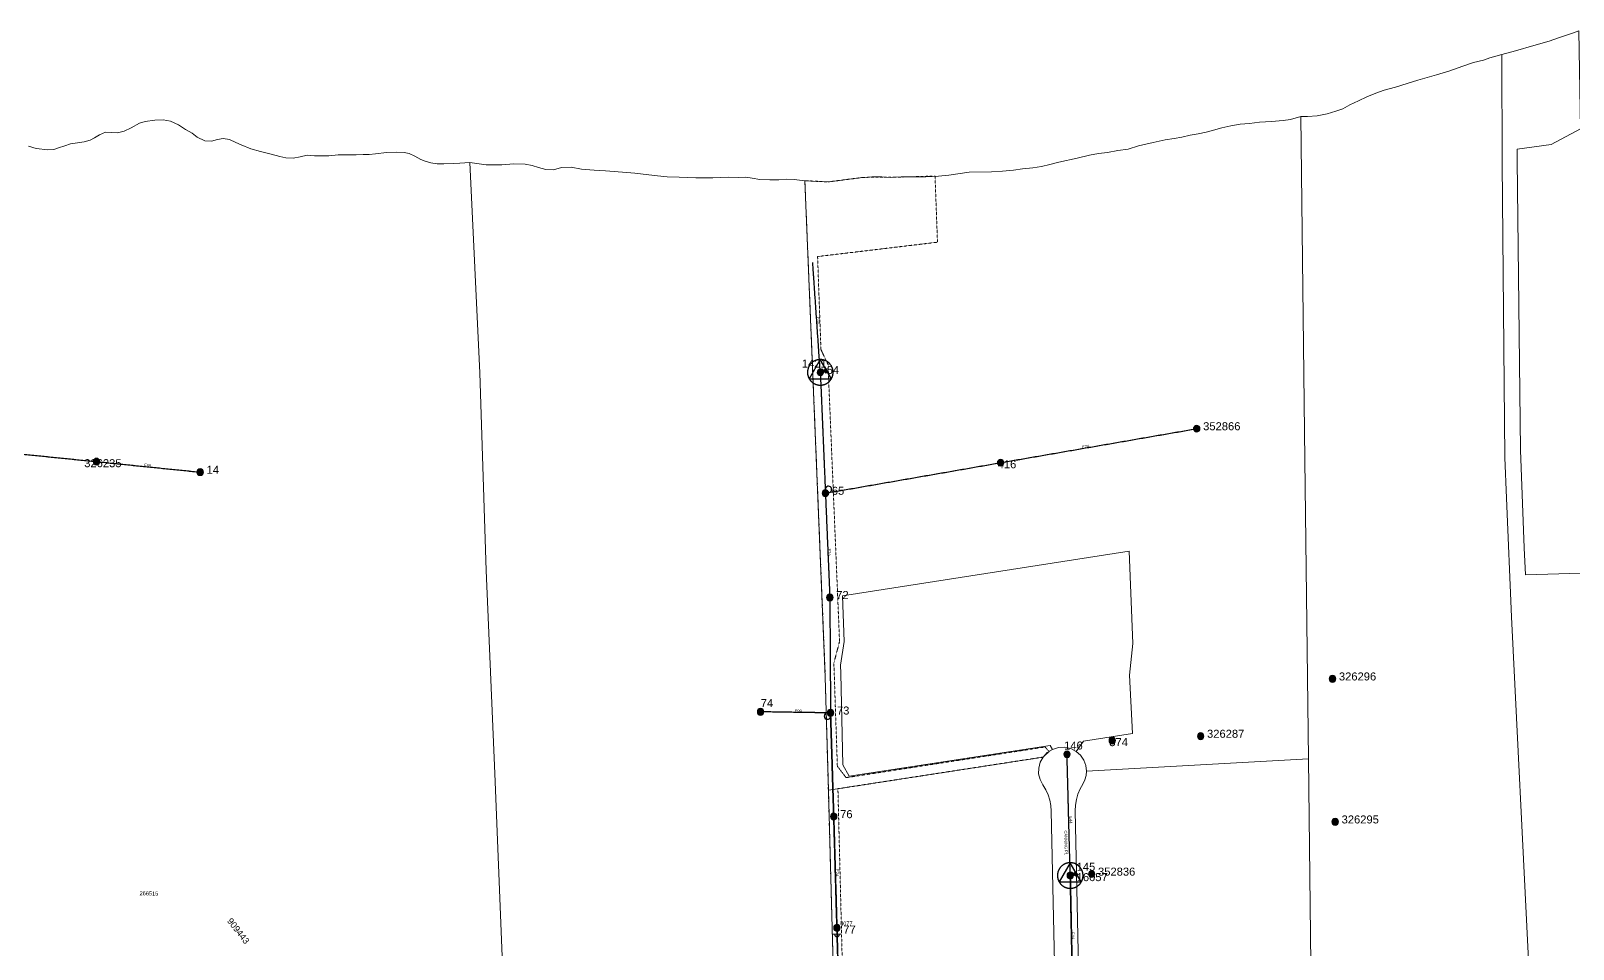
# Model space of a CAD drawing. Header units: metres. Extents: x 301573 to 308964, y 6278036 to 6284182.
# Drawn here: x 302770 to 303733, y 6283162 to 6283736 of the extents above; entities that cross this region are included whole.
import ezdxf
from ezdxf.enums import TextEntityAlignment as Align

# ---------------------------------------------------------------- set-up
doc = ezdxf.new("R2010")
doc.units = ezdxf.units.M
for name, pattern in [('Cable Exist OH', [1, 1, 0]), ('DASHED', [0.75, 0.5, -0.25]), ('HIDDEN2', [0.1875, 0.125, -0.0625])]:
    doc.linetypes.add(name, pattern=pattern)
doc.layers.get('0').update_dxf_attribs({"color": 6})
for name, color, linetype, lineweight in [('_User_SL_Exist', 4, 'Continuous', 35), ('Cadastre Land Parcels_SP_EXT', 95, 'Continuous', 15), ('Cadastre Other Property_SP_EXT', 97, 'DASHED', 15), ('Cadastre Road Names_SP_HV_LV_SL_EXT', 7, 'Continuous', 15), ('Cadastre Roads_SP_EXT', 46, 'Continuous', 15), ('Mains_HV_EXT', 13, 'Continuous', 25), ('Mains_LV_EXT', 163, 'Continuous', 25)]:
    doc.layers.add(name, color=color, linetype=linetype, lineweight=lineweight)
for name, color, linetype in [('Equip_LV_EXT', 7, 'Continuous'), ('Equip_SP_HV_EXT', 7, 'Continuous'), ('Equip_SP_SL_EXT', 7, 'Continuous'), ('Sub_SP_TR_HV_LV_EXT', 7, 'Continuous'), ('SupportsOH_SP_TR_HV_LV_SL_EXT', 7, 'Continuous'), ('SupportsUG_SP_LV_SL_NEW', 2, 'Continuous')]:
    doc.layers.add(name, color=color, linetype=linetype)
doc.layers.get('0').freeze()
doc.styles.add('POLE_LABEL', font='arial.ttf', dxfattribs={"height": 2})
doc.styles.get("Standard").update_dxf_attribs({"font": 'arial.ttf'})

# ---------------------------------------------------------------- blocks, each defined once
blk = doc.blocks.new('SUB_POLE_EXT')
at = {"flags": 128}
for points in [[(-0.05, 4), (-0.15, 4), (-0.25, 3.99), (-0.34, 3.99), (-0.44, 3.98), (-0.54, 3.96), (-0.64, 3.95), (-0.73, 3.93), (-0.83, 3.91), (-0.92, 3.89), (-1.02, 3.87), (-1.11, 3.84), (-1.21, 3.81), (-1.3, 3.78), (-1.39, 3.75), (-1.49, 3.71), (-1.58, 3.68), (-1.67, 3.64), (-1.75, 3.59), (-1.84, 3.55), (-1.93, 3.5), (-2.01, 3.46), (-2.1, 3.41), (-2.18, 3.35), (-2.26, 3.3), (-2.34, 3.24), (-2.42, 3.18), (-2.5, 3.12), (-2.58, 3.06), (-2.65, 3), (-2.72, 2.93), (-2.79, 2.86), (-2.86, 2.79), (-2.93, 2.72), (-3, 2.65), (-3.06, 2.58), (-3.12, 2.5), (-3.18, 2.42), (-3.24, 2.34), (-3.3, 2.26), (-3.35, 2.18), (-3.41, 2.1), (-3.46, 2.01), (-3.5, 1.93), (-3.55, 1.84), (-3.59, 1.75), (-3.64, 1.67), (-3.68, 1.58), (-3.71, 1.49), (-3.75, 1.39), (-3.78, 1.3), (-3.81, 1.21), (-3.84, 1.11), (-3.87, 1.02), (-3.89, 0.92), (-3.91, 0.83), (-3.93, 0.73), (-3.95, 0.64), (-3.96, 0.54), (-3.98, 0.44), (-3.99, 0.34), (-3.99, 0.25), (-4, 0.15), (-4, 0.05), (-4, -0.05), (-4, -0.15), (-3.99, -0.25), (-3.99, -0.34), (-3.98, -0.44), (-3.96, -0.54), (-3.95, -0.64), (-3.93, -0.73), (-3.91, -0.83), (-3.89, -0.92), (-3.87, -1.02), (-3.84, -1.11), (-3.81, -1.21), (-3.78, -1.3), (-3.75, -1.39), (-3.71, -1.49), (-3.68, -1.58), (-3.64, -1.67), (-3.59, -1.75), (-3.55, -1.84), (-3.5, -1.93), (-3.46, -2.01), (-3.41, -2.1), (-3.35, -2.18), (-3.3, -2.26), (-3.24, -2.34), (-3.18, -2.42), (-3.12, -2.5), (-3.06, -2.58), (-3, -2.65), (-2.93, -2.72), (-2.86, -2.79), (-2.79, -2.86), (-2.72, -2.93), (-2.65, -3), (-2.58, -3.06), (-2.5, -3.12), (-2.42, -3.18), (-2.34, -3.24), (-2.26, -3.3), (-2.18, -3.35), (-2.1, -3.41), (-2.01, -3.46), (-1.93, -3.5), (-1.84, -3.55), (-1.75, -3.59), (-1.67, -3.64), (-1.58, -3.68), (-1.49, -3.71), (-1.39, -3.75), (-1.3, -3.78), (-1.21, -3.81), (-1.11, -3.84), (-1.02, -3.87), (-0.92, -3.89), (-0.83, -3.91), (-0.73, -3.93), (-0.64, -3.95), (-0.54, -3.96), (-0.44, -3.98), (-0.34, -3.99), (-0.25, -3.99), (-0.15, -4), (-0.05, -4), (0.05, -4), (0.15, -4), (0.25, -3.99), (0.34, -3.99), (0.44, -3.98), (0.54, -3.96), (0.64, -3.95), (0.73, -3.93), (0.83, -3.91), (0.92, -3.89), (1.02, -3.87), (1.11, -3.84), (1.21, -3.81), (1.3, -3.78), (1.39, -3.75), (1.49, -3.71), (1.58, -3.68), (1.67, -3.64), (1.75, -3.59), (1.84, -3.55), (1.93, -3.5), (2.01, -3.46), (2.1, -3.41), (2.18, -3.35), (2.26, -3.3), (2.34, -3.24), (2.42, -3.18), (2.5, -3.12), (2.58, -3.06), (2.65, -3), (2.72, -2.93), (2.79, -2.86), (2.86, -2.79), (2.93, -2.72), (3, -2.65), (3.06, -2.58), (3.12, -2.5), (3.18, -2.42), (3.24, -2.34), (3.3, -2.26), (3.35, -2.18), (3.41, -2.1), (3.46, -2.01), (3.5, -1.93), (3.55, -1.84), (3.59, -1.75), (3.64, -1.67), (3.68, -1.58), (3.71, -1.49), (3.75, -1.39), (3.78, -1.3), (3.81, -1.21), (3.84, -1.11), (3.87, -1.02), (3.89, -0.92), (3.91, -0.83), (3.93, -0.73), (3.95, -0.64), (3.96, -0.54), (3.98, -0.44), (3.99, -0.34), (3.99, -0.25), (4, -0.15), (4, -0.05), (4, 0.05), (4, 0.15), (3.99, 0.25), (3.99, 0.34), (3.98, 0.44), (3.96, 0.54), (3.95, 0.64), (3.93, 0.73), (3.91, 0.83), (3.89, 0.92), (3.87, 1.02), (3.84, 1.11), (3.81, 1.21), (3.78, 1.3), (3.75, 1.39), (3.71, 1.49), (3.68, 1.58), (3.64, 1.67), (3.59, 1.75), (3.55, 1.84), (3.5, 1.93), (3.46, 2.01), (3.41, 2.1), (3.35, 2.18), (3.3, 2.26), (3.24, 2.34), (3.18, 2.42), (3.12, 2.5), (3.06, 2.58), (3, 2.65), (2.93, 2.72), (2.86, 2.79), (2.79, 2.86), (2.72, 2.93), (2.65, 3), (2.58, 3.06), (2.5, 3.12), (2.42, 3.18), (2.34, 3.24), (2.26, 3.3), (2.18, 3.35), (2.1, 3.41), (2.01, 3.46), (1.93, 3.5), (1.84, 3.55), (1.75, 3.59), (1.67, 3.64), (1.58, 3.68), (1.49, 3.71), (1.39, 3.75), (1.3, 3.78), (1.21, 3.81), (1.11, 3.84), (1.02, 3.87), (0.92, 3.89), (0.83, 3.91), (0.73, 3.93), (0.64, 3.95), (0.54, 3.96), (0.44, 3.98), (0.34, 3.99), (0.25, 3.99), (0.15, 4), (0.05, 4)], [(0, 4), (-3.46, -2), (3.46, -2)]]:
    blk.add_lwpolyline(points, close=True, dxfattribs=at)
at = {"flags": 8}
blk.add_attdef('ASSET_NUM', text='', height=2.5, dxfattribs=at).set_placement((0, 7), align=Align.MIDDLE_CENTER)
for tag, flags, p in [('STREET_CODE', 9, (-1.13, 0.95)), ('CONSTRUCTED_VOLTAGE', 9, (-1.13, 0.75)), ('NO_PHASES', 9, (-1.13, 0.55)), ('OPERATING_VOLTAGE', 9, (-1.13, 0.35)), ('OPERATED_BY', 9, (-1.13, 0.15)), ('MAINTAINED_BY', 9, (-1.13, -0.05)), ('SECONDARY_VOLTAGE', 9, (-1.13, -0.65)), ('STATE', 9, (-1.13, -0.85)), ('SUBSTATION_TYPE', 9, (-1.13, -1.05)), ('SUBURB', 9, (-1.13, -1.65)), ('STREETNAME', 9, (-1.13, -1.85)), ('Z', 1, (-1.13, -2.45)), ('ORIENTATION', 9, (-1.13, -0.25)), ('OWNED_BY', 9, (-1.13, -0.45)), ('USAGE', 9, (-1.13, -1.25)), ('LEGEND', 9, (-1.13, -1.45)), ('LOCATION', 9, (-1.13, -2.05)), ('NOTES', 9, (-1.13, -2.25))]:
    blk.add_attdef(tag, text='', height=0.2, dxfattribs=dict(flags=flags)).set_placement(p, align=Align.MIDDLE_LEFT)
blk = doc.blocks.new('LV_OH_LINKS_DISTFUSE_EXT')
for p, q in [((0, 0), (0.96, 0)), ((3.84, 0), (4.8, 0))]:
    blk.add_line(p, q)
blk.add_lwpolyline([(3.84, -1.2), (3.84, 1.2), (0.96, -1.2), (0.96, 1.2)], close=True)
at = {"flags": 9}
for tag, p in [('ACTUAL_STATUS', (0, 0)), ('CONSTRUCTED_VOLTAGE', (0, -0.2)), ('OPERATING_VOLTAGE', (0, -0.6)), ('ORIENTATION', (0, -0.8)), ('OWNED_BY', (0, -1)), ('STATE', (0, -1.2)), ('SWITCH_TYPE', (0, -1.4)), ('NO_PHASES', (0, -0.4)), ('USAGE', (0, -1.6)), ('NOTES', (0, -1.8))]:
    blk.add_attdef(tag, text='', height=0.2, dxfattribs=at).set_placement(p, align=Align.MIDDLE_LEFT)
at = {"flags": 1}
blk.add_attdef('Z', (0, 0), '', height=0.2, dxfattribs=at)
blk = doc.blocks.new('POLE_EXT')
blk.add_hatch(color=256).paths.add_polyline_path([(-1, 0, 1), (1, 0, 1)])
blk.add_lwpolyline([(-1, 0, 1), (1, 0, 1)], format="xyb", close=True)
at = {"flags": 8}
blk.add_attdef('pNumber', text='', height=2, dxfattribs=at).set_placement((3, 2.5), align=Align.MIDDLE_CENTER)
at = {"style": 'POLE_LABEL', "flags": 9}
for tag, p in [('STRUCTURE_PLANT_NUMBER', (1.35, 0.03)), ('STREET_CODE', (1.35, -0.2))]:
    blk.add_attdef(tag, text='', height=0.2, dxfattribs=at).set_placement(p, align=Align.MIDDLE_LEFT)
at = {"flags": 9}
for tag, p in [('OWNED_BY', (1.35, -0.4)), ('SPECIAL_USE', (1.35, -0.8)), ('STATE', (1.35, -1)), ('cLV', (1.35, -1.4)), ('hDepth', (1.35, -1.6)), ('hDia', (1.35, -1.8)), ('cHV', (1.35, -2)), ('cLinedev', (1.35, -3.4)), ('pExisting', (1.35, -3.8)), ('pFooting', (1.35, -4.4)), ('pNew', (1.35, -4.6)), ('PARENT', (1.35, -0.6)), ('USAGE', (1.35, -1.2)), ('LBRACKET', (1.35, -2.2)), ('LExisting', (1.35, -2.4)), ('LANTNUMBER', (1.35, -2.6)), ('LOther', (1.35, -2.8)), ('LRemove', (1.35, -3)), ('LEGEND', (1.35, -3.2)), ('LOCATION', (1.35, -3.6)), ('PFNUMBER', (1.35, -4)), ('NEWPFNUMBER', (1.35, -4.2)), ('pRelocate', (1.35, -5)), ('pRemove', (1.35, -5.2)), ('pReplace', (1.35, -5.4)), ('pStay', (1.35, -5.6)), ('pType', (1.35, -5.8)), ('cspan', (1.35, -6)), ('STREETNAME', (1.35, -6.2)), ('SUBURB', (1.35, -6.4)), ('OPERATED_BY', (1.36, -7.01)), ('NOTES', (1.35, -6.6)), ('MAINTAINED_BY', (1.36, -6.81))]:
    blk.add_attdef(tag, text='', height=0.2, dxfattribs=at).set_placement(p, align=Align.MIDDLE_LEFT)
at = {"flags": 1}
blk.add_attdef('Z', (1.35, -7.33), '', height=0.2, dxfattribs=at)
blk = doc.blocks.new('HV_USL_CLOSED_EXT')
at = {"layer": 'Equip_SP_HV_EXT'}
blk.add_line((4, 2.5), (4, -2.5), dxfattribs=at)
blk.add_arc((4, 0), 1.5, 270, 90, dxfattribs=at)
for tag, flags, p in [('ACTUAL_STATUS', 9, (0, 1.55)), ('STREET_CODE', 9, (0, 1.75)), ('CONSTRUCTED_VOLTAGE', 9, (0, 1.35)), ('NO_PHASES', 9, (0, 1.15)), ('OPERATING_VOLTAGE', 9, (0, 0.95)), ('ORIENTATION', 9, (0, 0.75)), ('OWNED_BY', 9, (0, 0.55)), ('OPERATED_BY', 9, (0, 0.35)), ('MAINTAINED_BY', 9, (0, 0.15)), ('STATE', 9, (0, -0.05)), ('Z', 1, (0, -1.85)), ('SWITCH_TYPE', 9, (0, -0.25)), ('USAGE', 9, (0, -0.45)), ('LEGEND', 9, (0, -0.65)), ('LOCATION', 9, (0, -0.85)), ('STREETNAME', 9, (0, -1.05)), ('SUBURB', 9, (0, -1.25)), ('NOTES', 9, (0, -1.45)), ('LABEL_ALIGNMENT', 9, (0, -1.65))]:
    blk.add_attdef(tag, text='', height=0.1, dxfattribs=dict(at, flags=flags)).set_placement(p, align=Align.MIDDLE_LEFT)
at = {"layer": 'Equip_SP_HV_EXT', "width": 0.9, "flags": 8}
blk.add_attdef('ASSET_NUM', text='', height=2, rotation=270, dxfattribs=at).set_placement((9.5, 0), align=Align.MIDDLE_CENTER)
blk = doc.blocks.new('End Shackle_EXT')
blk.add_wipeout([(0, 0.25), (1.81, 0.25), (1.82, -0.25), (0, -0.25)])
blk.add_line((1.81, -1), (1.81, 1))
at = {"flags": 1}
blk.add_attdef('Z', (0, 0), '', height=0.2, dxfattribs=at)
at = {"flags": 9}
for tag, p in [('CONNECTOR_TYPE', (0, 0)), ('CONSTRUCTED_VOLTAGE', (0, -0.2)), ('OPERATING_VOLTAGE', (0, -0.6)), ('ORIENTATION', (0, -0.8)), ('OWNED_BY', (0, -1)), ('STATE', (0, -1.2)), ('NO_PHASES', (0, -0.4)), ('USAGE', (0, -1.4)), ('NOTES', (0, -1.6))]:
    blk.add_attdef(tag, text='', height=0.2, dxfattribs=at).set_placement(p, align=Align.MIDDLE_LEFT)
blk = doc.blocks.new('*U264')
at = {"layer": 'Equip_SP_SL_EXT'}
h = blk.add_hatch(color=256, dxfattribs=at)
h.dxf.hatch_style = 1
h.paths.add_polyline_path([(-1.12, 1.5), (-1.12, -1.5), (1.88, -1.5), (1.88, 1.5)])
blk.add_lwpolyline([(-1.12, 1.12), (-1.12, -1.12), (1.12, -1.12), (1.12, 1.12)], close=True)
at = {"width": 0.9, "flags": 8}
blk.add_attdef('ASSET_NUM', text='', height=1.5, dxfattribs=at).set_placement((-50.25, 89.45), align=Align.MIDDLE_LEFT)
at = {"flags": 1}
blk.add_attdef('Z', (-55.01, 86.59), '', height=0.15, rotation=270, dxfattribs=at)
at = {"flags": 9}
for tag, p in [('NOTES', (-54.75, 86.59)), ('SUBURB', (-54.6, 86.59)), ('STREETNAME', (-54.45, 86.59)), ('LOCATION', (-54.3, 86.59)), ('LEGEND', (-54.15, 86.59)), ('USAGE', (-54, 86.59)), ('STATE', (-53.85, 86.59)), ('OWNED_BY', (-53.7, 86.59)), ('COLUMN_TYPE', (-53.55, 86.59)), ('STREET_CODE', (-53.4, 86.59)), ('STRUCTURE_PLANT_NUMBER', (-53.22, 86.59))]:
    blk.add_attdef(tag, text='', height=0.15, rotation=270, dxfattribs=at).set_placement(p, align=Align.MIDDLE_LEFT)
blk = doc.blocks.new('*U278')
at = {"layer": 'Equip_SP_SL_EXT'}
h = blk.add_hatch(color=256, dxfattribs=at)
h.dxf.hatch_style = 1
h.paths.add_polyline_path([(-1.12, 1.5), (-1.12, -1.5), (1.88, -1.5), (1.88, 1.5)])
blk.add_lwpolyline([(-1.12, 1.12), (-1.12, -1.12), (1.12, -1.12), (1.12, 1.12)], close=True)
at = {"width": 0.9, "flags": 8}
blk.add_attdef('ASSET_NUM', text='', height=1.5, dxfattribs=at).set_placement((-50.75, 88.36), align=Align.MIDDLE_LEFT)
at = {"flags": 1}
blk.add_attdef('Z', (-55.52, 85.5), '', height=0.15, rotation=270, dxfattribs=at)
at = {"flags": 9}
for tag, p in [('NOTES', (-55.25, 85.5)), ('SUBURB', (-55.1, 85.5)), ('STREETNAME', (-54.95, 85.5)), ('LOCATION', (-54.8, 85.5)), ('LEGEND', (-54.65, 85.5)), ('USAGE', (-54.5, 85.5)), ('STATE', (-54.35, 85.5)), ('OWNED_BY', (-54.2, 85.5)), ('COLUMN_TYPE', (-54.05, 85.5)), ('STREET_CODE', (-53.9, 85.5)), ('STRUCTURE_PLANT_NUMBER', (-53.73, 85.5))]:
    blk.add_attdef(tag, text='', height=0.15, rotation=270, dxfattribs=at).set_placement(p, align=Align.MIDDLE_LEFT)

msp = doc.modelspace()

# ---------------------------------------------------------------- linework, layer by layer
at = {"layer": 'Cadastre Land Parcels_SP_EXT', "linetype": 'Continuous'}
for points in [[(303817.64696, 6283105.56598), (303786.74503, 6283398.73001), (303703.33696, 6283396.36703), (303702.63303, 6283413.26903), (303700.22897, 6283474.19999), (303698.146, 6283655.42098), (303698.13796, 6283662.35801), (303719.368, 6283665.14499), (303737.86097, 6283674.97403), (303736.828, 6283736.20196), (303733.38303, 6283734.86301), (303724.71698, 6283732.13804), (303718.14601, 6283729.84298), (303708.68196, 6283727.006), (303697.22301, 6283723.74202), (303688.65104, 6283721.51798), (303688.80898, 6283653.52704), (303690.60001, 6283469.699), (303691.626, 6283444.21204), (303694.60598, 6283370.11696), (303705.33204, 6283155.67301), (303708.32598, 6283067.54197), (303817.64696, 6283105.56598)], [(303563.04435, 6283682.60906), (303556.66709, 6283680.81688), (303551.97522, 6283680.15014), (303544.67832, 6283679.647), (303537.28241, 6283679.1428), (303530.99039, 6283678.3539), (303525.19498, 6283677.87248), (303519.40769, 6283676.7905), (303513.72225, 6283675.60914), (303508.53871, 6283674.23424), (303503.95478, 6283672.96896), (303498.86832, 6283671.89634), (303493.87956, 6283670.92512), (303488.59374, 6283669.74898), (303484.00291, 6283668.98384), (303478.21236, 6283668.10175), (303470.8327, 6283666.3964), (303461.65927, 6283664.26458), (303455.18334, 6283662.37188), (303448.69283, 6283661.48042), (303442.30789, 6283660.18821), (303436.61441, 6283659.60839), (303430.92738, 6283658.42694), (303423.25012, 6283656.61709), (303411.7811, 6283654.05342), (303406.29662, 6283652.77471), (303401.11273, 6283651.50016), (303395.6226, 6283650.62311), (303389.12847, 6283650.03075), (303383.5364, 6283649.2521), (303376.64522, 6283648.45375), (303369.84731, 6283648.05811), (303355.84394, 6283647.86218), (303343.06557, 6283645.98079), (303336.76913, 6283645.49195), (303328.77194, 6283645.07971), (303320.46973, 6283644.96355), (303313.26665, 6283644.96337), (303306.36893, 6283644.5657), (303301.36074, 6283644.99632), (303295.05935, 6283644.90914), (303289.5595, 6283644.63054), (303283.76859, 6283643.8487), (303275.97889, 6283642.93844), (303267.59065, 6283641.81997), (303260.38518, 6283642.01863), (303253.176, 6283642.51947), (303265.95049, 6283332.36987), (303267.4396, 6283276.41372), (303267.84531, 6283261.75386), (303401.98784, 6283282.43553), (303404.64498, 6283285.25564), (303407.93563, 6283287.30098), (303406.33831, 6283289.73171), (303280.91571, 6283270.45586), (303276.9729, 6283277.5775), (303275.61522, 6283334.68401), (303275.41665, 6283339.91109), (303277.77328, 6283354.72898), (303276.76523, 6283383.28099), (303455.70556, 6283411.07626), (303458.02138, 6283353.43543), (303455.90581, 6283333.69371), (303457.93419, 6283297.23531), (303427.29602, 6283292.48654), (303422.73029, 6283285.94666), (303425.39811, 6283283.56371), (303427.4264, 6283280.61764), (303428.69857, 6283277.27417), (303429.14412, 6283273.72487), (303567.73455, 6283281.43419), (303565.55097, 6283468.22199), (303563.04435, 6283682.60906)], [(303427.29602, 6283292.48654), (303457.93419, 6283297.23531), (303455.90581, 6283333.69371), (303458.02138, 6283353.43543), (303455.70556, 6283411.07626), (303276.76523, 6283383.28099), (303277.77328, 6283354.72898), (303275.41665, 6283339.91109), (303275.61522, 6283334.68401), (303276.9729, 6283277.5775), (303280.91571, 6283270.45586), (303406.33831, 6283289.73171), (303407.93563, 6283287.30098), (303411.64039, 6283288.43596), (303415.51272, 6283288.58374), (303419.293, 6283287.73513), (303422.73029, 6283285.94666), (303427.29602, 6283292.48654)], [(303409.871, 6283115.89604), (303407.15504, 6283248.62101), (303406.87803, 6283252.12198), (303406.19301, 6283255.56704), (303405.10996, 6283258.90902), (303403.64399, 6283262.10101), (303401.81498, 6283265.09902), (303400.10397, 6283268.36503), (303399.23999, 6283271.95098), (303399.27603, 6283275.63701), (303400.212, 6283279.20503), (303401.98802, 6283282.435), (303267.84496, 6283261.75404), (303271.96196, 6283113.07098), (303409.871, 6283115.89604)], [(303569.44697, 6283134.89099), (303567.73499, 6283281.43401), (303429.14403, 6283273.72496), (303428.88901, 6283270.88798), (303428.10303, 6283268.151), (303426.81196, 6283265.61302), (303425.10802, 6283262.54196), (303423.775, 6283259.29397), (303422.83099, 6283255.91198), (303422.28703, 6283252.44298), (303422.15303, 6283248.93503), (303424.54799, 6283131.92399), (303569.44697, 6283134.89099)]]:
    msp.add_lwpolyline(points, close=True, dxfattribs=at)
for points in [[(303705.33204, 6283155.67301), (303694.60598, 6283370.11696), (303691.626, 6283444.21204), (303690.60001, 6283469.699), (303688.80898, 6283653.52704), (303688.65104, 6283721.51798), (303681.17898, 6283719.31099), (303677.19704, 6283717.95403), (303671.01596, 6283716.36501), (303664.245, 6283714.06704), (303655.58399, 6283711.04297), (303647.81302, 6283708.72998), (303641.93298, 6283707.14503), (303636.05603, 6283705.36001), (303629.48099, 6283703.36598), (303622.20998, 6283701.06103), (303615.03499, 6283699.15897), (303609.85799, 6283697.28402), (303604.18801, 6283695.00097), (303599.12302, 6283692.42599), (303593.75398, 6283689.94702), (303589.18604, 6283687.58103), (303584.90703, 6283685.91897), (303579.52704, 6283684.34099), (303573.24297, 6283683.05204), (303567.14502, 6283682.76496), (303563.044, 6283682.60897), (303565.55097, 6283468.22199), (303567.73499, 6283281.43401), (303569.44697, 6283134.89099)], [(303063.98202, 6283157.82099), (303059.53703, 6283272.10803), (303053.99001, 6283399.06003), (303050.19701, 6283522.54496), (303043.78, 6283653.87896), (303037.65996, 6283653.62403), (303033.51398, 6283653.28704), (303027.58898, 6283653.13396), (303023.53999, 6283653.09501), (303019.58498, 6283653.65), (303016.01803, 6283654.70496), (303013.14404, 6283655.76504), (303009.56798, 6283657.90702), (303005.89899, 6283659.55301), (303002.92899, 6283660.217), (302998.18597, 6283660.46902), (302991.77001, 6283660.11197), (302984.86302, 6283659.35496), (302981.01499, 6283659.02204), (302977.262, 6283658.88901), (302972.91798, 6283658.74803), (302968.17699, 6283658.80297), (302961.65804, 6283658.74202), (302955.83701, 6283658.19304), (302946.85102, 6283658.00904), (302942.30101, 6283658.559), (302937.76999, 6283657.43099), (302933.43197, 6283656.59801), (302928.887, 6283656.851), (302925.22499, 6283657.60801), (302919.77699, 6283659.23801), (302913.14497, 6283660.85397), (302907.10399, 6283662.47902), (302901.05498, 6283664.992), (302897.58298, 6283666.541), (302893.61596, 6283668.28398), (302889.65901, 6283668.93897), (302886.11104, 6283668.31198), (302882.46502, 6283667.289), (302878.31498, 6283667.54702), (302873.552, 6283669.87503), (302870.36902, 6283672.21796), (302866.29697, 6283674.65099), (302865.63996, 6283675.06598), (302861.82496, 6283677.47596), (302856.76703, 6283679.70097), (302852.31401, 6283680.55002), (302847.08101, 6283680.40198), (302840.96601, 6283679.55301), (302837.51803, 6283678.53304), (302832.31197, 6283675.61603), (302827.88704, 6283673.49896), (302823.74804, 6283672.472), (302819.89497, 6283672.731), (302816.13898, 6283672.99202), (302812.40198, 6283671.27704), (302809.25998, 6283669.36897), (302806.70496, 6283667.86201), (302802.96196, 6283666.83903), (302798.71996, 6283666.30497), (302794.38097, 6283665.67004), (302790.73796, 6283664.44902), (302786.89902, 6283663.02898), (302784.04403, 6283662.112), (302780.096, 6283661.77996), (302772.97798, 6283662.60198), (302768.22198, 6283664.141)], [(303737.86097, 6283674.97403), (303719.368, 6283665.14499), (303698.13796, 6283662.35801), (303698.146, 6283655.42098), (303700.22897, 6283474.19999), (303702.63303, 6283413.26903), (303703.33696, 6283396.36703), (303786.74503, 6283398.73001)], [(303271.96196, 6283113.07098), (303267.84496, 6283261.75404), (303267.44004, 6283276.41398), (303265.95102, 6283332.36996), (303253.176, 6283642.51903), (303253.176, 6283642.51903), (303246.44302, 6283643.26403), (303241.73004, 6283643.45598), (303236.92898, 6283643.04196), (303231.31597, 6283643.11298), (303225.09904, 6283643.268), (303220.27104, 6283644.05796), (303216.24696, 6283644.76604), (303211.73996, 6283644.66004), (303205.32304, 6283644.81197), (303195.61599, 6283644.28401), (303184.99302, 6283644.33701), (303179.57497, 6283644.61199), (303174.56103, 6283644.79598), (303167.23896, 6283645.026), (303161.11504, 6283645.58603), (303155.79, 6283646.16302), (303146.84596, 6283647.25799), (303134.094, 6283648.364), (303128.57198, 6283648.83799), (303121.44901, 6283649.17198), (303113.72, 6283649.79499), (303107.17897, 6283650.94596), (303101.069, 6283650.80304), (303096.19198, 6283649.38504), (303091.376, 6283649.67397), (303086.84197, 6283650.77204), (303082.705, 6283651.97901), (303078.37396, 6283652.88098), (303071.35196, 6283653.21797), (303063.755, 6283652.43896), (303054.13302, 6283652.51502), (303043.78, 6283653.87896), (303050.19701, 6283522.54496), (303053.99001, 6283399.06003), (303059.53703, 6283272.10803), (303063.98202, 6283157.82099)]]:
    msp.add_lwpolyline(points, dxfattribs=at)
at = {"layer": 'Cadastre Other Property_SP_EXT', "linetype": 'HIDDEN2'}
msp.add_lwpolyline([(303281.39719, 6282960.30462), (303273.82426, 6283262.68147), (303401.98789, 6283282.44409), (303405.81868, 6283285.91849), (303405.78647, 6283285.97377), (303403.17175, 6283288.77988), (303278.93385, 6283269.62496), (303273.47833, 6283276.74589), (303271.28888, 6283341.24675), (303274.84545, 6283354.63973), (303267.64683, 6283527.76321), (303263.19806, 6283537.08968), (303261.13427, 6283595.18355), (303336.03542, 6283604.14568), (303334.5131, 6283645.46547), (303334.5131, 6283645.46547), (303309.36617, 6283644.7385), (303302.79982, 6283644.87246), (303289.56006, 6283644.62994), (303267.59106, 6283641.81993), (303253.17341, 6283642.60873), (303262.77652, 6283409.43963), (303265.73335, 6283337.65492), (303267.27053, 6283282.80247), (303272.94201, 6283077.73299)], dxfattribs=at)
at = {"layer": 'Cadastre Roads_SP_EXT', "linetype": 'Continuous'}
msp.add_lwpolyline([(303424.54797, 6283131.92403), (303422.15303, 6283248.93497), (303422.28699, 6283252.443), (303422.83104, 6283255.912), (303423.77503, 6283259.29403), (303425.108, 6283262.542), (303426.81204, 6283265.61301), (303428.10298, 6283268.151), (303428.88899, 6283270.88804), (303429.14402, 6283273.72504), (303428.69904, 6283277.27396), (303427.42603, 6283280.61801), (303425.398, 6283283.56398), (303422.73002, 6283285.947), (303422.73002, 6283285.947), (303419.29298, 6283287.73501), (303415.51296, 6283288.58398), (303411.63996, 6283288.43598), (303407.93598, 6283287.30099), (303404.645, 6283285.256), (303401.98797, 6283282.43499), (303400.21196, 6283279.20503), (303399.27601, 6283275.63704), (303399.23998, 6283271.95098), (303400.10396, 6283268.36497), (303401.81498, 6283265.09898), (303403.64397, 6283262.101), (303405.11002, 6283258.90901), (303406.193, 6283255.56699), (303406.87799, 6283252.12201), (303407.155, 6283248.62104), (303409.87102, 6283115.896)], dxfattribs=at)
at = {"layer": 'Mains_HV_EXT', "linetype": 'Cable Exist OH'}
for points in [[(303406.77897, 6282961.59296), (303423.408, 6282992.12599), (303418.98003, 6283208.46298)], [(303273.201, 6283175.74003), (303275.223, 6283103.91499)]]:
    msp.add_lwpolyline(points, dxfattribs=at)
at = {"layer": 'Mains_LV_EXT', "linetype": 'Cable Exist OH'}
for points in [[(303262.81298, 6283522.83903), (303258.10699, 6283591.394)], [(303262.81298, 6283522.83903), (303265.99896, 6283447.35002)], [(303275.223, 6283103.91499), (303273.201, 6283175.74003), (303271.22096, 6283245.30501)], [(303418.98003, 6283208.46298), (303420.42004, 6283138.10998), (303422.05199, 6283058.354)]]:
    msp.add_lwpolyline(points, dxfattribs=at)
at = {"layer": 'Mains_LV_EXT', "linetype": 'Continuous'}
for points in [[(303267.96902, 6283447.69303, 2.655942517), (303265.91499, 6283449.34803)], [(303267.20897, 6283310.094, 2.338018256), (303269.26999, 6283308.06398)]]:
    msp.add_lwpolyline(points, format="xyb", dxfattribs=at)

# ---------------------------------------------------------------- block references
at = {"layer": '_User_SL_Exist'}
ref = msp.add_blockref('*U264', (303039.72069, 6282838.93113), dxfattribs=dict(at, rotation=358.6648585359455))
ref.add_attrib('ASSET_NUM', '266515', dxfattribs={"layer": '0', "height": 2.5, "rotation": 358.66485853}).set_placement((302837.52752, 6283197.42833), align=Align.MIDDLE_LEFT)
at = {"layer": 'Equip_LV_EXT'}
for p in [(303262.40628, 6283523.75255), (303262.81298, 6283523.83903), (303418.57323, 6283209.37654), (303418.98001, 6283209.46301)]:
    msp.add_blockref('LV_OH_LINKS_DISTFUSE_EXT', p, dxfattribs=at)
at = {"layer": 'Equip_SP_HV_EXT'}
ref = msp.add_blockref('HV_USL_CLOSED_EXT', (303273.20098, 6283175.73996), dxfattribs=dict(at, rotation=270.4871246140224))
ref.add_attrib('ASSET_NUM', '4077', dxfattribs={"layer": '0', "height": 2.5}).set_placement((303275.20098, 6283176.48996), align=Align.BOTTOM_LEFT)
at = {"layer": 'Sub_SP_TR_HV_LV_EXT'}
ref = msp.add_blockref('SUB_POLE_EXT', (303262.81301, 6283522.83897), dxfattribs=dict(at, xscale=2, yscale=2, zscale=2))
ref.add_attrib('ASSET_NUM', '1421', dxfattribs={"layer": '0', "height": 5}).set_placement((303266.81301, 6283524.33897), align=Align.BOTTOM_RIGHT)
ref = msp.add_blockref('SUB_POLE_EXT', (303418.97996, 6283208.46301), dxfattribs=dict(at, xscale=2, yscale=2, zscale=2))
ref.add_attrib('ASSET_NUM', '16057', dxfattribs={"layer": '0', "height": 5}).set_placement((303422.97996, 6283209.96301), align=Align.TOP_LEFT)
at = {"layer": 'SupportsOH_SP_TR_HV_LV_SL_EXT'}
ref = msp.add_blockref('POLE_EXT', (303262.81299, 6283522.83899), dxfattribs=dict(at, xscale=2, yscale=2, zscale=2))
ref.add_attrib('ASSET_NUM', '64', dxfattribs={"layer": '0', "height": 5, "style": 'POLE_LABEL'}).set_placement((303266.81299, 6283524.33899), align=Align.MIDDLE_LEFT)
ref = msp.add_blockref('POLE_EXT', (303498.00901, 6283487.66402), dxfattribs=dict(at, xscale=2, yscale=2, zscale=2))
ref.add_attrib('ASSET_NUM', '352866', dxfattribs={"layer": '0', "height": 5, "style": 'POLE_LABEL'}).set_placement((303502.00901, 6283489.16402), align=Align.MIDDLE_LEFT)
ref = msp.add_blockref('POLE_EXT', (302810.58896, 6283467.07199), dxfattribs=dict(at, xscale=2, yscale=2, zscale=2))
ref.add_attrib('ASSET_NUM', '326235', dxfattribs={"layer": '0', "height": 5, "style": 'POLE_LABEL'}).set_placement((302814.58896, 6283468.57199), align=Align.TOP_CENTER)
ref = msp.add_blockref('POLE_EXT', (302875.41702, 6283460.50204), dxfattribs=dict(at, xscale=2, yscale=2, zscale=2))
ref.add_attrib('ASSET_NUM', '14', dxfattribs={"layer": '0', "height": 5, "style": 'POLE_LABEL'}).set_placement((302879.41702, 6283462.00204), align=Align.MIDDLE_LEFT)
ref = msp.add_blockref('POLE_EXT', (303375.46701, 6283466.40398), dxfattribs=dict(at, xscale=2, yscale=2, zscale=2))
ref.add_attrib('ASSET_NUM', '416', dxfattribs={"layer": '0', "height": 5, "style": 'POLE_LABEL'}).set_placement((303379.46701, 6283467.90398), align=Align.TOP_CENTER)
ref = msp.add_blockref('POLE_EXT', (303265.99898, 6283447.35002), dxfattribs=dict(at, xscale=2, yscale=2, zscale=2))
ref.add_attrib('ASSET_NUM', '65', dxfattribs={"layer": '0', "height": 5, "style": 'POLE_LABEL'}).set_placement((303269.99898, 6283448.85002), align=Align.MIDDLE_LEFT)
ref = msp.add_blockref('POLE_EXT', (303268.75599, 6283382.19898), dxfattribs=dict(at, xscale=2, yscale=2, zscale=2))
ref.add_attrib('ASSET_NUM', '72', dxfattribs={"layer": '0', "height": 5, "style": 'POLE_LABEL'}).set_placement((303272.75599, 6283383.69898), align=Align.MIDDLE_LEFT)
ref = msp.add_blockref('POLE_EXT', (303582.81718, 6283331.3491), dxfattribs=dict(at, xscale=2, yscale=2, zscale=2))
ref.add_attrib('ASSET_NUM', '326296', dxfattribs={"layer": '0', "height": 5, "style": 'POLE_LABEL'}).set_placement((303586.81718, 6283332.8491), align=Align.MIDDLE_LEFT)
ref = msp.add_blockref('POLE_EXT', (303225.48201, 6283310.73603), dxfattribs=dict(at, xscale=2, yscale=2, zscale=2))
ref.add_attrib('ASSET_NUM', '74', dxfattribs={"layer": '0', "height": 5, "style": 'POLE_LABEL'}).set_placement((303229.48201, 6283312.23603), align=Align.BOTTOM_CENTER)
ref = msp.add_blockref('POLE_EXT', (303269.20901, 6283310.06301), dxfattribs=dict(at, xscale=2, yscale=2, zscale=2))
ref.add_attrib('ASSET_NUM', '73', dxfattribs={"layer": '0', "height": 5, "style": 'POLE_LABEL'}).set_placement((303273.20901, 6283311.56301), align=Align.MIDDLE_LEFT)
ref = msp.add_blockref('POLE_EXT', (303500.44404, 6283295.53467), dxfattribs=dict(at, xscale=2, yscale=2, zscale=2))
ref.add_attrib('ASSET_NUM', '326287', dxfattribs={"layer": '0', "height": 5, "style": 'POLE_LABEL'}).set_placement((303504.44404, 6283297.03467), align=Align.MIDDLE_LEFT)
ref = msp.add_blockref('POLE_EXT', (303416.96497, 6283284.19599), dxfattribs=dict(at, xscale=2, yscale=2, zscale=2))
ref.add_attrib('ASSET_NUM', '146', dxfattribs={"layer": '0', "height": 5, "rotation": 0.06882378, "style": 'POLE_LABEL'}).set_placement((303420.96497, 6283285.69599), align=Align.BOTTOM_CENTER)
ref = msp.add_blockref('POLE_EXT', (303445.1914, 6283292.79051), dxfattribs=dict(at, xscale=2, yscale=2, zscale=2))
ref.add_attrib('ASSET_NUM', '374', dxfattribs={"layer": '0', "height": 5, "style": 'POLE_LABEL'}).set_placement((303449.1914, 6283294.29051), align=Align.TOP_CENTER)
ref = msp.add_blockref('POLE_EXT', (303271.22098, 6283245.30498), dxfattribs=dict(at, xscale=2, yscale=2, zscale=2))
ref.add_attrib('ASSET_NUM', '76', dxfattribs={"layer": '0', "height": 5, "style": 'POLE_LABEL'}).set_placement((303275.22098, 6283246.80498), align=Align.MIDDLE_LEFT)
ref = msp.add_blockref('POLE_EXT', (303584.51367, 6283242.00156), dxfattribs=dict(at, xscale=2, yscale=2, zscale=2))
ref.add_attrib('ASSET_NUM', '326295', dxfattribs={"layer": '0', "height": 5, "style": 'POLE_LABEL'}).set_placement((303588.51367, 6283243.50156), align=Align.MIDDLE_LEFT)
ref = msp.add_blockref('POLE_EXT', (303418.98002, 6283208.46299), dxfattribs=dict(at, xscale=2, yscale=2, zscale=2))
ref.add_attrib('ASSET_NUM', '145', dxfattribs={"layer": '0', "height": 5, "style": 'POLE_LABEL'}).set_placement((303422.98002, 6283209.96299), align=Align.BOTTOM_LEFT)
ref = msp.add_blockref('POLE_EXT', (303432.33301, 6283209.402), dxfattribs=dict(at, xscale=2, yscale=2, zscale=2))
ref.add_attrib('ASSET_NUM', '352836', dxfattribs={"layer": '0', "height": 5, "style": 'POLE_LABEL'}).set_placement((303436.33301, 6283210.902), align=Align.MIDDLE_LEFT)
ref = msp.add_blockref('POLE_EXT', (303273.20098, 6283175.73999), dxfattribs=dict(at, xscale=2, yscale=2, zscale=2))
ref.add_attrib('ASSET_NUM', '77', dxfattribs={"layer": '0', "height": 5, "style": 'POLE_LABEL'}).set_placement((303277.20098, 6283177.23999), align=Align.TOP_LEFT)
at = {"layer": 'SupportsUG_SP_LV_SL_NEW'}
ref = msp.add_blockref('*U278', (302818.35307, 6282992.15326), dxfattribs=dict(at, xscale=2, yscale=2, zscale=2, rotation=307.7792225998304))
ref.add_attrib('ASSET_NUM', '909443', dxfattribs={"layer": '0', "height": 4, "rotation": 307.77922259}).set_placement((302893.50389, 6283181.24134), align=Align.MIDDLE_LEFT)

# ---------------------------------------------------------------- texts
at = {"layer": 'Cadastre Road Names_SP_HV_LV_SL_EXT'}
msp.add_text('CANNING PL', height=1.8, rotation=271.172913, dxfattribs=at).set_placement((303415.21638, 6283236.58453))
at = {"layer": 'Mains_LV_EXT'}
for s, rotation, p in [('E30', 272.78661078, (303260.432, 6283557.51398)), ('E24', 8.77096889, (303426.478, 6283475.28296)), ('E99', 353.10345526, (302840.20497, 6283464.06996)), ('E24', 271.28200542, (303267.46397, 6283412.74297)), ('E99', 358.01179007, (303246.73104, 6283310.40902)), ('E44', 270.63834646, (303418.35904, 6283245.484)), ('E24', 270.63834646, (303272.46998, 6283212.42198)), ('E44', 270.63834646, (303419.75501, 6283173.19598))]:
    msp.add_text(s, height=1.8, rotation=rotation, dxfattribs=at).set_placement(p)

# ---------------------------------------------------------------- next in the draw order: block references
for p, rotation in [((303498.00896, 6283487.66404), 188.6984788485162), ((302875.41697, 6283460.50204), 173.1820776431516), ((303225.48203, 6283310.73603), 358.0118000726233), ((303269.20898, 6283310.06304), 90.2696148506376), ((303416.96494, 6283284.19603), 271.5246183136282)]:
    msp.add_blockref('End Shackle_EXT', p, dxfattribs=dict(at, rotation=rotation))

# ---------------------------------------------------------------- next in the draw order: linework, layer by layer
at = {"layer": 'Mains_HV_EXT', "linetype": 'Cable Exist OH'}
msp.add_lwpolyline([(303262.81298, 6283522.83903), (303265.99896, 6283447.35002), (303268.75602, 6283382.199), (303269.20897, 6283310.06298), (303271.22096, 6283245.30501), (303273.201, 6283175.74003)], dxfattribs=at)
at = {"layer": 'Mains_LV_EXT', "linetype": 'Cable Exist OH'}
for points in [[(303265.99905, 6283447.35002), (303375.46699, 6283466.40404), (303498.00904, 6283487.66398)], [(302733.10703, 6283474.91003), (302810.589, 6283467.07203), (302875.41704, 6283460.50103)], [(303265.99896, 6283447.35002), (303268.75602, 6283382.199), (303269.20897, 6283310.06298)], [(303269.20897, 6283310.06298), (303225.48197, 6283310.73598)], [(303271.22096, 6283245.30501), (303269.20897, 6283310.06298)], [(303418.98003, 6283208.46298), (303416.96504, 6283284.19598)]]:
    msp.add_lwpolyline(points, dxfattribs=at)

doc.saveas('drawing.dxf')
